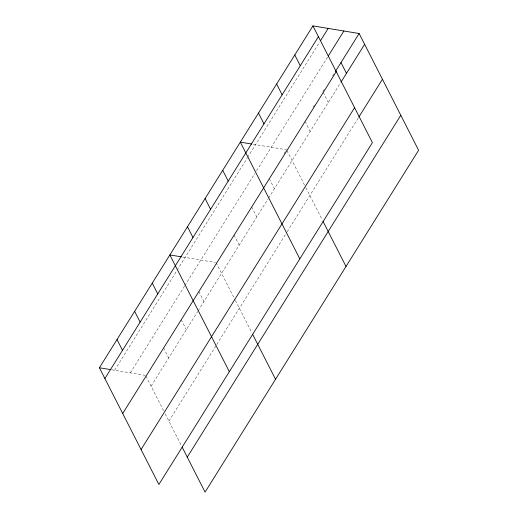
<?xml version="1.0" encoding="UTF-8"?>
<svg xmlns="http://www.w3.org/2000/svg" width="518" height="518" viewBox="0 0 518 518"><rect width="100%" height="100%" fill="white"/><g stroke="black" fill="none" stroke-linecap="round" stroke-linejoin="round"><path stroke-width="0.39" stroke-dasharray="2.59 1.94" d="M114.64 370.266L176.716 270.888M177.137 270.215L247.183 158.074M247.604 157.401L319.736 41.926M130.348 372.856L184.453 286.234M184.874 285.56L254.921 173.42M256.598 170.733L327.842 56.682M284.013 153.775L285.69 151.088M313.118 107.174L314.808 104.474M322.831 91.634L324.514 88.928M332.537 76.088L334.227 73.388M151.088 386.156L197.643 311.616M198.064 310.949L268.11 198.808M268.531 198.135L340.566 82.815M168.9 421.115L216.297 345.234M216.718 344.567L286.765 232.427M287.186 231.753L358.378 117.78M253.289 144.269L286.525 149.747M182.822 257.077L215.3 262.432M111.59 369.768L145.59 375.369M323.193 92.353L328.321 102.415M305.044 121.406L310.172 131.475M286.894 150.466L305.471 186.927M305.834 187.645L322.319 219.988M269.276 178.671L274.404 188.733M251.657 206.87L256.786 216.938M234.045 235.075L239.174 245.137M216.058 262.561L235.004 299.741M235.366 300.453L251.852 332.802M198.808 291.479L203.937 301.547M181.19 319.684L186.318 329.746M163.578 347.889L168.706 357.951M145.959 376.087L163.811 411.13M165.268 413.979L181.384 445.61"/><path stroke-width="0.78" d="M312.93 25.9L372.41 142.631L158.871 484.485L99.391 367.754L312.93 25.9L359.129 33.515L418.609 150.246L205.07 492.1L182.116 447.053M104.889 378.535L318.428 36.681M320.577 40.579L328.179 28.412M328.263 56.009L343.887 31.002M335.489 71.361L359.129 33.515M122.701 413.5L336.24 71.646M340.986 82.142L364.627 44.302M141.058 449.52L354.59 107.666M358.799 117.107L382.439 79.26M187.257 457.135L400.79 115.281M251.761 144.017L240.326 142.133L299.805 258.858M181.294 256.824L169.859 254.94L229.338 371.671M99.391 367.754L110.826 369.638M340.98 62.574L346.471 73.355M294.781 54.96L300.272 65.741M276.631 84.013L282.122 94.8M323.051 221.426L346.005 266.479M258.482 113.073L263.973 123.854M222.714 170.331L228.205 181.119M205.096 198.536L210.586 209.317M252.583 334.24L275.537 379.286M187.477 226.742L192.974 237.522M152.247 283.145L157.737 293.926M134.628 311.35L140.119 322.131M117.01 339.549L122.507 350.336"/></g></svg>
